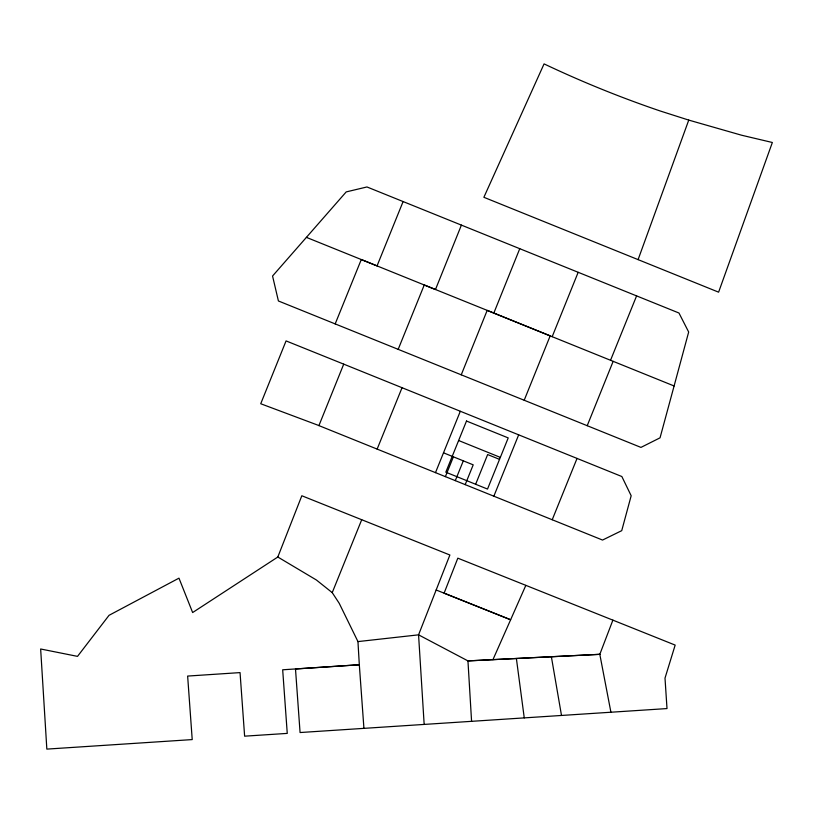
<?xml version="1.0" encoding="UTF-8"?>
<svg xmlns="http://www.w3.org/2000/svg" width="813" height="813" viewBox="0 0 813 813"><rect width="100%" height="100%" fill="white"/><g stroke="black" fill="none" stroke-linecap="round" stroke-linejoin="round"><path stroke-width="1.22" d="M674.099 385.972L660.044 437.831L640.949 447.404L278.412 300.973L272.558 276.024L346.206 191.909L366.968 186.96L678.967 313.015L688.672 332.019L674.099 385.972L487.17 310.403L461.245 374.823M638.093 259.621L688.753 120.1L741.598 135.222L772.35 142.488L718.611 292.172L483.877 197.295L544.07 63.892A1091.829 1091.829 0 0 0 660.258 111.005L688.753 120.1M525.828 585.38L510.625 619.76L444.111 593.155L457.821 558.165L612.89 620.146L599.811 654.323L610.919 712.249M277.812 557.017L301.826 495.757L449.884 555.005L418.563 634.841L424.162 724.424L300.068 732.533L295.495 668.977L359.316 664.749L357.954 641.589L339.204 603.276L332.232 592.636L316.389 579.994L277.812 557.017L192.64 612.545L178.972 578.155L109.044 615.319L77.52 656.376L40.65 648.987L46.839 749.108L192.214 739.586L187.64 676.07L240.048 672.605L244.622 736.172L287.253 733.397L282.68 669.79L359.316 664.749L363.929 728.397M461.408 225.099L435.483 289.519L361.287 259.53L335.18 323.909M524.202 400.24L550.177 335.871L493.837 313.056L519.761 248.687M318.909 425.616L343.726 364.143L621.854 476.53L631.173 495.757L621.732 530.655L602.545 540.056L317.029 424.843L260.729 403.746L286.064 340.911L343.726 364.143M332.232 592.636L361.714 519.72M435.483 472.648L460.3 411.307M445.392 476.631L453.4 456.825M455.29 480.635L463.308 460.839M465.188 484.639L473.207 464.843L443.502 452.821M475.635 484.263L487.648 454.558L499.528 459.365M552.19 336.684L578.155 272.345M493.837 496.225L518.653 434.884M610.543 360.261L636.599 295.881M587.21 425.697L613.144 361.368M552.23 519.72L577.047 458.42M403.106 201.563L377.049 265.902L306.389 237.366M398.187 349.326L424.254 284.987L493.837 313.056M377.13 449.111L402.039 387.73M492.942 659.658L510.625 619.76L436.164 589.994M357.954 641.589L418.563 634.841L467.953 660.898L599.811 654.323L467.953 660.898L471.581 721.344M424.162 724.424L667.006 708.57L665.004 678.113L675.166 645.095L612.89 620.146M458.623 440.514L500.33 457.384M551.377 656.762L561.498 715.45M516.387 658.51L524.253 717.889M466.499 421.032L445.809 472.19L487.515 489.07L508.216 437.912L466.499 421.032"/></g></svg>
